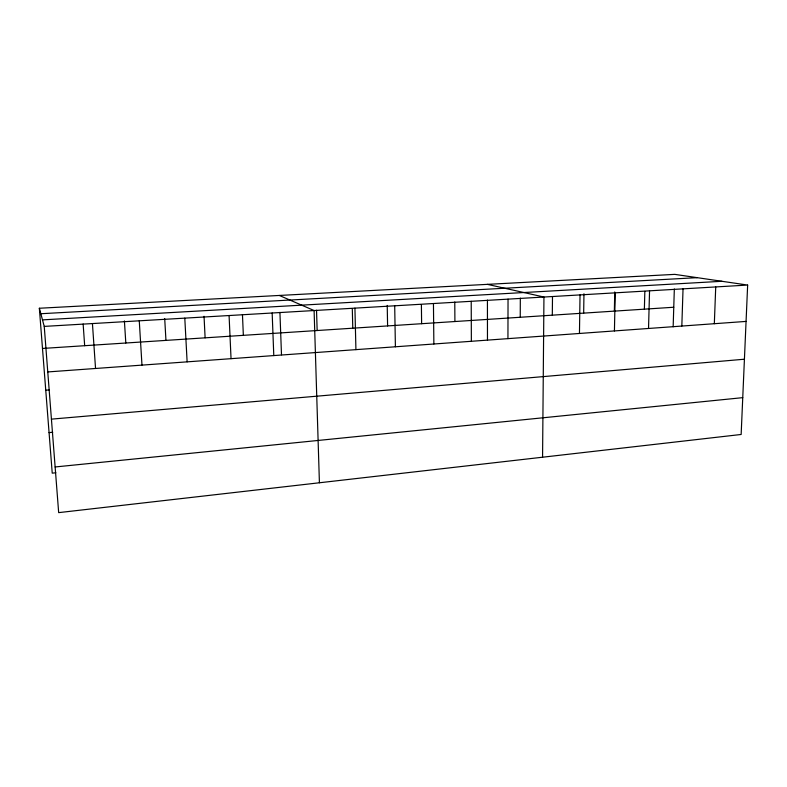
<?xml version="1.0" encoding="UTF-8"?>
<svg xmlns="http://www.w3.org/2000/svg" width="787" height="787" viewBox="0 0 787 787"><rect width="100%" height="100%" fill="white"/><g stroke="black" fill="none" stroke-linecap="round" stroke-linejoin="round"><path stroke-width="1.18" d="M507.94 338.636L508.038 299.139M520.237 317.259L520.325 298.135M542.568 457.217L543.945 297.033L487.409 284.363M552.307 315.174L552.494 296.797M579.458 333.462L580.029 294.909M583.669 313.128L583.964 293.738M614.352 311.121L614.745 291.938M614.431 330.933L615.218 292.843M644.376 309.163L644.838 291.367M648.537 328.464L649.55 290.826M673.151 326.802L674.331 288.977M681.827 326.054L683.037 288.859M714.33 323.703L715.727 286.94M747.65 285.061L741.147 434.473L58.671 512.632L44.239 326.398L39.35 308.248L674.784 274.368L747.65 285.061L44.239 326.398M55.857 472.78L52.227 473.154L39.35 308.248M55.129 466.966L742.751 397.651M49.06 432.604L52.719 432.27M51.43 419.137L744.423 359.216M45.754 390.204L49.335 389.929M47.771 371.936L746.066 321.411M42.488 348.454L673.761 307.245M42.488 319.876L721.915 281.284M40.826 313.728L697.193 277.663M279.306 295.45L314.102 310.54L319.414 482.765M83.137 324.028L84.671 345.7M92.433 323.565L95.542 368.483M124.405 320.939L125.812 343.014M139.269 320.811L141.975 365.119M164.709 318.578L165.949 340.387M184.797 318.135L187.119 361.853M204.04 316.276L205.112 337.83M229.076 315.538L231.044 358.675M242.455 314.564L243.35 335.341M272.164 313L273.787 355.586M279.926 312.36L281.49 354.799M316.531 310.216L317.151 330.52M354.927 308.14L355.921 349.635M352.301 308.671L352.773 328.199M394.7 305.799L395.399 346.782M387.224 305.405L387.598 325.926M421.389 304.599L421.625 323.703M433.45 303.526L433.863 343.998M454.778 301.982L454.906 321.529M471.216 301.303L471.364 341.283M487.428 300.073L487.468 340.063"/></g></svg>
